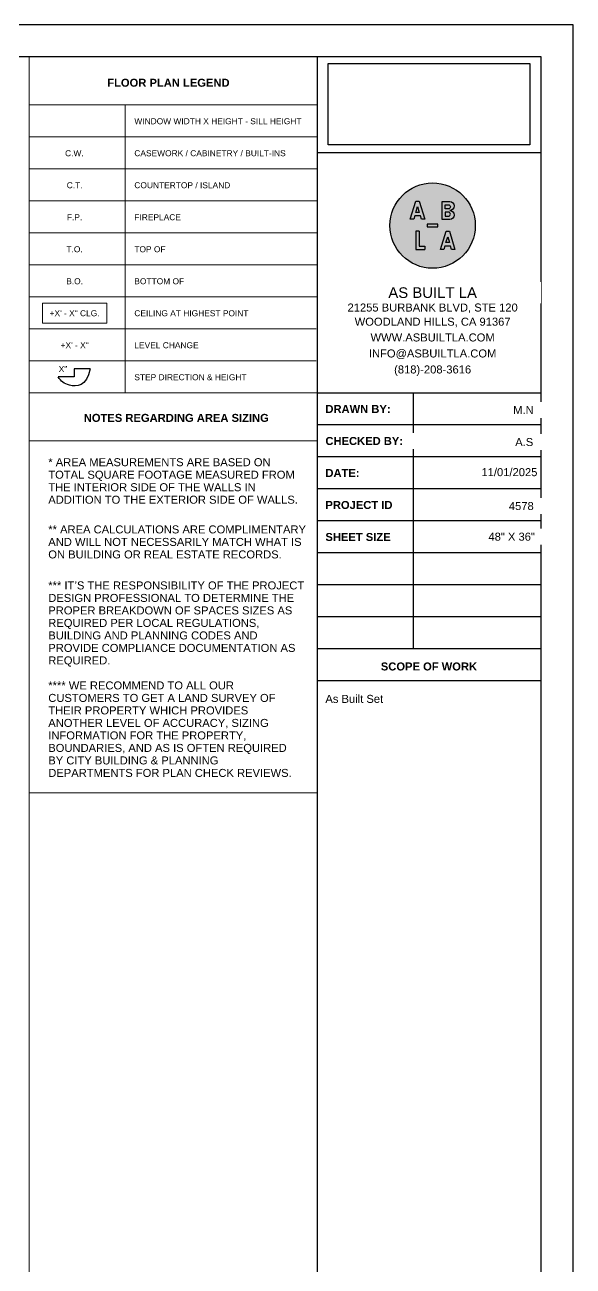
# Model space of a CAD drawing. Header units: inches. Extents: x -2078 to 106214, y -964 to 6385.
# Drawn here: x 20010 to 20558, y 3991 to 5233 of the extents above; entities that cross this region are included whole.
import ezdxf

# ---------------------------------------------------------------- set-up
doc = ezdxf.new("R2010")
doc.units = ezdxf.units.IN
doc.header["$MEASUREMENT"] = 0
doc.set_wipeout_variables(frame=1)
for name, color, linetype, lineweight in [('A-ANNO', 2, 'Continuous', 5), ('A-DETAIL-2', 20, 'Continuous', 25), ('A-DETAIL-3', 40, 'Continuous', 15)]:
    doc.layers.add(name, color=color, linetype=linetype, lineweight=lineweight)
doc.layers.add('A-HATCH', color=9, linetype='Continuous')
doc.layers.add('A-TB', color=7, linetype='Continuous')
doc.styles.add('Arial_3', font='arial.ttf', dxfattribs={"height": 0.125})
doc.styles.add('Arial_5', font='arial.ttf', dxfattribs={"height": 0.09375})
doc.styles.add('Arial_B_2', font='arialbd.ttf', dxfattribs={"height": 0.125})
doc.styles.add('JC', font='arial.ttf', dxfattribs={"height": 0.125})
picture_1 = doc.add_image_def('image1.png', size_in_pixel=(151, 61))

# ---------------------------------------------------------------- blocks, each defined once
blk = doc.blocks.new('JC_TB_48x36 - JC_TB_3624-1264225-Floor Plans')
at = {"layer": 'A-TB'}
for p, q in [((47.997, 24.012), (-0.003, 24.012)), ((47.997, -11.988), (47.997, 24.012)), ((47.497, 23.512), (0.747, 23.512)), ((43.997, 23.512), (43.997, -11.488)), ((47.497, -11.488), (47.497, 23.512)), ((47.497, 22.012), (43.997, 22.012)), ((47.497, 18.262), (43.997, 18.262)), ((45.497, 18.262), (45.497, 14.263)), ((47.497, 17.762), (43.997, 17.762)), ((47.497, 17.263), (43.997, 17.263)), ((47.497, 16.763), (43.997, 16.763)), ((47.497, 16.263), (43.997, 16.263)), ((47.497, 15.763), (43.997, 15.763)), ((47.497, 15.263), (43.997, 15.263)), ((47.497, 14.763), (43.997, 14.763)), ((47.497, 14.263), (43.997, 14.263)), ((47.497, 13.763), (43.997, 13.763))]:
    blk.add_line(p, q, dxfattribs=at)
at = {"layer": 'A-TB', "char_height": 0.125, "attachment_point": 1, "bg_fill": 2}
for s, insert, width, style in [('(818)-208-3616', (45.182, 18.691), 1.44556, 'Arial_3'), ('SCOPE OF WORK', (44.992, 14.05), 1.82747, 'Arial_B_2')]:
    blk.add_mtext(s, dxfattribs=dict(at, insert=insert, width=width, style=style))
for s, insert, width, style in [('21255 Burbank Blvd, Ste 120', (44.596, 19.632), 2.74909, 'Arial_3'), ('INFO@ASBUILTLA.COM', (44.738, 18.941), 2.41138, 'Arial_3'), ('DRAWN BY:', (44.126, 18.073), 1.22463, 'Arial_B_2'), ('CHECKED BY:', (44.126, 17.573), 1.4645, 'Arial_B_2'), ('DATE:', (44.126, 17.073), 0.63441, 'Arial_B_2'), ('PROJECT ID', (44.126, 16.573), 1.26566, 'Arial_B_2'), ('SHEET SIZE', (44.126, 16.073), 1.23725, 'Arial_B_2'), ('48" X 36"', (46.673, 16.078), 0.87428, 'Arial_3')]:
    blk.add_mtext(s, dxfattribs=dict(at, insert=insert, width=width, style=style))
at = {"layer": 'A-TB', "insert": (44.513, 19.437), "char_height": 0.125, "width": 2.95425, "attachment_point": 1, "style": 'Arial_3', "bg_fill": 2}
blk.add_mtext('WOODLAND HILLS, CA 91367', dxfattribs=at)
at = {"layer": 'A-TB', "insert": (44.751, 19.191), "char_height": 0.125, "width": 2.37666, "attachment_point": 1, "style": 'Arial_3', "bg_fill": 2}
blk.add_mtext('WWW.ASBUILTLA.COM', dxfattribs=at)
blk = doc.blocks.new('Logo - ABLA - CAD Format')
at = {"layer": 'A-HATCH', "true_color": 0xc9ee63}
h = blk.add_hatch(color=71, dxfattribs=at)
h.dxf.hatch_style = 1
h.paths.add_polyline_path([(-0.707, 0.887), (-0.79, 0.617), (-0.624, 0.617)], flags=0)
h.paths.add_polyline_path([(0.595, 0.782), (0.736, 0.782, 1), (0.736, 0.977), (0.595, 0.977)], flags=0)
h.paths.add_polyline_path([(0.595, 0.438), (0.736, 0.438, 1), (0.736, 0.632), (0.595, 0.632)], flags=0)
h.paths.add_polyline_path([(0.624, -0.797), (0.79, -0.797), (0.707, -0.527)], flags=0)
h.paths.add_polyline_path([(-2, 0, 1), (2, 0, 1)])
h.paths.add_polyline_path([(0.803, 0.283), (0.44, 0.283), (0.44, 1.132), (0.803, 1.132, -1), (0.803, 0.707, -1)], flags=16)
h.paths.add_polyline_path([(0.736, 0.438), (0.595, 0.438), (0.595, 0.632), (0.736, 0.632, -1)], flags=0)
h.paths.add_polyline_path([(0.787, -0.267), (1.048, -1.116), (0.888, -1.116), (0.839, -0.957), (0.575, -0.957), (0.526, -1.116), (0.367, -1.116), (0.627, -0.267)], flags=16)
h.paths.add_polyline_path([(0.736, 0.782), (0.595, 0.782), (0.595, 0.977), (0.736, 0.977, -1)], flags=0)
h.paths.add_polyline_path([(0.707, -0.527), (0.79, -0.797), (0.624, -0.797)], flags=0)
h.paths.add_polyline_path([(0.25, 0.062), (0.25, -0.062), (-0.25, -0.062), (-0.25, 0.062)], flags=16)
h.paths.add_polyline_path([(-0.367, 0.298), (-0.526, 0.298), (-0.575, 0.458), (-0.839, 0.458), (-0.888, 0.298), (-1.048, 0.298), (-0.787, 1.147), (-0.627, 1.147)], flags=16)
h.paths.add_polyline_path([(-0.627, -0.267), (-0.627, -0.957), (-0.367, -0.957), (-0.367, -1.116), (-0.787, -1.116), (-0.787, -0.267)], flags=16)
h.paths.add_polyline_path([(-0.624, 0.617), (-0.79, 0.617), (-0.707, 0.887)], flags=0)
at = {"layer": 'A-HATCH'}
h = blk.add_hatch(color=250, dxfattribs=at)
h.dxf.hatch_style = 1
h.paths.add_polyline_path([(-0.627, 1.147), (-0.787, 1.147), (-1.048, 0.298), (-0.888, 0.298), (-0.839, 0.458), (-0.575, 0.458), (-0.526, 0.298), (-0.367, 0.298)])
h.paths.add_polyline_path([(-0.624, 0.617), (-0.79, 0.617), (-0.707, 0.887)], flags=16)
h.paths.add_polyline_path([(0.44, 0.283), (0.803, 0.283, 1), (0.803, 0.707, 1), (0.803, 1.132), (0.44, 1.132)])
h.paths.add_polyline_path([(0.595, 0.438), (0.595, 0.632), (0.736, 0.632, -1), (0.736, 0.438)], flags=16)
h.paths.add_polyline_path([(0.595, 0.782), (0.595, 0.977), (0.736, 0.977, -1), (0.736, 0.782)], flags=16)
h.paths.add_polyline_path([(0.367, -1.116), (0.526, -1.116), (0.575, -0.957), (0.839, -0.957), (0.888, -1.116), (1.048, -1.116), (0.787, -0.267), (0.627, -0.267)])
h.paths.add_polyline_path([(0.707, -0.527), (0.79, -0.797), (0.624, -0.797)], flags=16)
h.paths.add_polyline_path([(0.25, -0.062), (0.25, 0.062), (-0.25, 0.062), (-0.25, -0.062)])
h.paths.add_polyline_path([(-0.787, -1.116), (-0.367, -1.116), (-0.367, -0.957), (-0.627, -0.957), (-0.627, -0.267), (-0.787, -0.267)])
at = {"layer": 'A-HATCH', "true_color": 0xc9ee63}
h = blk.add_hatch(color=71, dxfattribs=at)
h.dxf.hatch_style = 1
h.paths.add_polyline_path([(-0.707, 0.887), (-0.79, 0.617), (-0.624, 0.617)])
h.paths.add_polyline_path([(0.736, 0.782, 1), (0.736, 0.977), (0.595, 0.977), (0.595, 0.782)])
h.paths.add_polyline_path([(0.595, 0.632), (0.595, 0.438), (0.736, 0.438, 1), (0.736, 0.632)])
h.paths.add_polyline_path([(0.624, -0.797), (0.79, -0.797), (0.707, -0.527)])
blk.add_circle((0, 0), 2)
at = {"layer": 'A-HATCH', "color": 250}
for points in [[(-0.627, 1.147), (-0.367, 0.298), (-0.526, 0.298), (-0.575, 0.458), (-0.839, 0.458), (-0.888, 0.298), (-1.048, 0.298), (-0.787, 1.147)], [(-0.707, 0.887), (-0.624, 0.617), (-0.79, 0.617)], [(0.25, 0.062), (-0.25, 0.062), (-0.25, -0.062), (0.25, -0.062)], [(0.787, -0.267), (1.048, -1.116), (0.888, -1.116), (0.839, -0.957), (0.575, -0.957), (0.526, -1.116), (0.367, -1.116), (0.627, -0.267)], [(0.707, -0.527), (0.79, -0.797), (0.624, -0.797)]]:
    blk.add_lwpolyline(points, close=True, dxfattribs=at)
for points in [[(0.803, 0.707, -1), (0.803, 0.283), (0.44, 0.283), (0.44, 1.132), (0.803, 1.132, -1)], [(0.595, 0.977), (0.736, 0.977, -1), (0.736, 0.782), (0.595, 0.782)], [(0.595, 0.438), (0.736, 0.438, 1), (0.736, 0.632), (0.595, 0.632)]]:
    blk.add_lwpolyline(points, format="xyb", close=True, dxfattribs=at)
for points in [[(-0.787, -0.267), (-0.787, -1.116), (-0.367, -1.116)], [(-0.627, -0.267), (-0.787, -0.267)], [(-0.627, -0.267), (-0.627, -0.957), (-0.367, -0.957)], [(-0.367, -0.957), (-0.367, -1.116)]]:
    blk.add_lwpolyline(points, dxfattribs=at)
blk = doc.blocks.new('TB-INFO-ABLA')
blk.add_wipeout([(168, 180), (168, 0), (0, 0), (0, 180)])
blk.add_wipeout([(168, 180), (168, 0), (0, 0), (0, 180)])
at = {"xscale": 16, "yscale": 16, "zscale": 16}
blk.add_blockref('Logo - ABLA - CAD Format', (86.6, 125.44), dxfattribs=at)
at = {"char_height": 6, "width": 168.6195, "attachment_point": 2, "style": 'JC', "bg_fill": 2}
for s, insert in [('21255 BURBANK BLVD, STE 120', (86.6, 66.99)), ('(818)-208-3616', (86.6, 20.54))]:
    blk.add_mtext(s, dxfattribs=dict(at, insert=insert))
for s, insert in [('WOODLAND HILLS, CA 91367', (86.6, 56.36)), ('INFO@ASBUILTLA.COM', (86.6, 32.54))]:
    blk.add_mtext(s, dxfattribs=dict(at, insert=insert))
at = {"insert": (86.6, 44.54), "char_height": 6, "width": 168.6195, "attachment_point": 2, "style": 'JC', "bg_fill": 2}
blk.add_mtext('WWW.ASBUILTLA.COM', dxfattribs=at)
blk.add_lwpolyline([(168, 180), (0, 180), (0, 0), (168, 0)], close=True)
at = {"insert": (86.6, 75.11), "char_height": 8, "width": 154.3467, "attachment_point": 5, "style": 'JC', "bg_fill": 2}
blk.add_mtext('AS BUILT LA ', dxfattribs=at)

msp = doc.modelspace()

# ---------------------------------------------------------------- linework, layer by layer
at = {"layer": 'A-DETAIL-2'}
for p, q in [((20058.992, 4880.724), (20042.992, 4880.724)), ((20074.992, 4888.555), (20058.992, 4888.555)), ((20058.992, 4888.555), (20058.992, 4880.724))]:
    msp.add_line(p, q, dxfattribs=at)
msp.add_open_spline([(20074.992, 4888.555), (20071.497, 4870.574), (20053.793, 4870.574), (20045.552, 4875.974), (20042.992, 4880.724)], degree=3, knots=[0, 0, 0, 0, 0.0199103671, 0.0342127174, 0.0342127174, 0.0342127174, 0.0342127174], dxfattribs=at)
at = {"layer": 'A-DETAIL-3', "lineweight": 9}
for p, q in [((20301.88, 5200.663), (20013.88, 5200.663)), ((20013.88, 5200.663), (20013.88, 4864.663)), ((20013.88, 5200.663), (20013.88, 2960.663)), ((20301.88, 5152.663), (20013.88, 5152.663)), ((20109.88, 5152.663), (20109.88, 4864.663)), ((20301.88, 5120.663), (20013.88, 5120.663)), ((20301.88, 4768.663), (20301.88, 5104.663)), ((20301.88, 5104.663), (20301.88, 5056.663)), ((20301.88, 5088.663), (20013.88, 5088.663)), ((20301.88, 5056.663), (20013.88, 5056.663)), ((20301.88, 5024.663), (20013.88, 5024.663)), ((20301.88, 4992.663), (20013.88, 4992.663)), ((20301.88, 4960.663), (20013.88, 4960.663)), ((20301.88, 4928.663), (20013.88, 4928.663)), ((20301.88, 4896.663), (20013.88, 4896.663)), ((20301.88, 4864.663), (20013.88, 4864.663)), ((20013.88, 4864.663), (20013.88, 4464.663)), ((20301.88, 4864.663), (20013.88, 4864.663)), ((20301.88, 4464.663), (20301.88, 4864.663)), ((20013.88, 4816.663), (20301.88, 4816.663)), ((20013.88, 4464.663), (20301.88, 4464.663))]:
    msp.add_line(p, q, dxfattribs=at)

# ---------------------------------------------------------------- next in the draw order: block references
at = {"layer": 'A-TB', "xscale": 64, "yscale": 64, "zscale": 64}
msp.add_blockref('JC_TB_48x36 - JC_TB_3624-1264225-Floor Plans', (17486.08, 3695.863), dxfattribs=at)

# ---------------------------------------------------------------- next in the draw order: linework, layer by layer
at = {"layer": 'A-ANNO', "flags": 128}
msp.add_lwpolyline([(20027.382, 4954.233), (20091.68, 4954.233), (20091.68, 4934.317), (20027.382, 4934.317)], close=True, dxfattribs=at)

# ---------------------------------------------------------------- next in the draw order: block references
at = {"xscale": 1.333333333333333, "yscale": 1.333333333333333, "zscale": 1.333333333333333}
msp.add_blockref('TB-INFO-ABLA', (20301.88, 4864.663), dxfattribs=at)

# ---------------------------------------------------------------- next in the draw order: texts
at = {"layer": 'A-ANNO', "lineweight": 50, "char_height": 8, "attachment_point": 1}
for s, insert, width, style in [('FLOOR PLAN LEGEND', (20092.011, 5178.754), 147.46, 'Arial_B_2'), ('NOTES REGARDING AREA SIZING', (20068.529, 4843.628), 221.998, 'Arial_B_2'), ('* AREA MEASUREMENTS ARE BASED ON ', (20033.029, 4799.303), 273.508, 'Arial_3'), ('TOTAL SQUARE FOOTAGE MEASURED FROM ', (20033.029, 4786.803), 302.394, 'Arial_3'), ('THE INTERIOR SIDE OF THE WALLS IN ', (20033.029, 4774.303), 256.136, 'Arial_3'), ('ADDITION TO THE EXTERIOR SIDE OF WALLS.', (20033.029, 4761.803), 303.202, 'Arial_3'), ('** AREA CALCULATIONS ARE COMPLIMENTARY ', (20033.029, 4732.106), 315.928, 'Arial_3'), ('AND WILL NOT NECESSARILY MATCH WHAT IS ', (20033.029, 4719.606), 312.09, 'Arial_3'), ('ON BUILDING OR REAL ESTATE RECORDS.', (20033.029, 4707.106), 283.002, 'Arial_3'), ('*** IT', (20033.029, 4676.108), 31.714, 'Arial_3'), ('’', (20059.196, 4676.108), 3.03, 'Arial_3'), ('S THE RESPONSIBILITY OF THE PROJECT ', (20061.696, 4676.108), 279.972, 'Arial_3'), ('DESIGN PROFESSIONAL TO DETERMINE THE ', (20033.029, 4663.608), 301.99, 'Arial_3'), ('PROPER BREAKDOWN OF SPACES SIZES AS ', (20033.029, 4651.108), 300.98, 'Arial_3'), ('REQUIRED PER LOCAL REGULATIONS, ', (20033.029, 4638.608), 259.57, 'Arial_3'), ('BUILDING AND PLANNING CODES AND ', (20033.029, 4626.108), 257.146, 'Arial_3'), ('PROVIDE COMPLIANCE DOCUMENTATION AS ', (20033.029, 4613.608), 303, 'Arial_3'), ('REQUIRED.', (20033.029, 4601.108), 75.144, 'Arial_3'), ('**** WE RECOMMEND TO ALL OUR ', (20033.029, 4576.111), 228.866, 'Arial_3'), ('CUSTOMERS TO GET A LAND SURVEY OF ', (20033.029, 4563.611), 279.366, 'Arial_3'), ('THEIR PROPERTY WHICH PROVIDES ', (20033.029, 4551.111), 246.844, 'Arial_3'), ('ANOTHER LEVEL OF ACCURACY, SIZING ', (20033.029, 4538.611), 271.084, 'Arial_3'), ('INFORMATION FOR THE PROPERTY, ', (20033.029, 4526.111), 243.814, 'Arial_3'), ('BOUNDARIES, AND AS IS OFTEN REQUIRED ', (20033.029, 4513.611), 293.102, 'Arial_3'), ('BY CITY BUILDING & PLANNING ', (20033.029, 4501.111), 210.282, 'Arial_3'), ('DEPARTMENTS FOR PLAN CHECK REVIEWS.', (20033.029, 4488.611), 295.728, 'Arial_3')]:
    msp.add_mtext(s, dxfattribs=dict(at, insert=insert, width=width, style=style))
at = {"layer": 'A-ANNO', "char_height": 6, "attachment_point": 1, "style": 'Arial_5'}
for s, insert, width in [('WINDOW WIDTH X HEIGHT - SILL HEIGHT', (20119.088, 5139.28), 205.232), ('C.W.', (20049.829, 5107.28), 23.23), ('CASEWORK / CABINETRY / BUILT-INS', (20119.088, 5107.28), 185.436), ('C.T.', (20051.495, 5075.28), 19.392), ('COUNTERTOP / ISLAND', (20119.088, 5075.28), 117.766), ('F.P.', (20051.662, 5043.28), 18.786), ('FIREPLACE', (20119.088, 5043.28), 56.964), ('T.O.', (20051.162, 5011.28), 19.998), ('TOP OF', (20119.088, 5011.28), 38.38), ('B.O.', (20050.995, 4979.28), 20.604), ('BOTTOM OF ', (20119.088, 4979.28), 64.236), ('+X\' - X" CLG.', (20034.335, 4947.28), 61.004), ('CEILING AT HIGHEST POINT', (20119.088, 4947.28), 139.38), ('+X\' - X"', (20045.329, 4915.28), 34.138), ('LEVEL CHANGE', (20119.088, 4915.28), 78.982), ('X"', (20043.413, 4891.438), 10.302), ('STEP DIRECTION & HEIGHT', (20119.088, 4883.28), 137.36)]:
    msp.add_mtext(s, dxfattribs=dict(at, insert=insert, width=width))
at = {"layer": 'A-TB', "char_height": 8, "attachment_point": 1, "style": 'Arial_3', "bg_fill": 2}
for s, insert, width in [('M.N', (20497.907, 4851.482), 24.644), ('A.S', (20499.955, 4819.482), 37.976), ('11/01/2025', (20466.179, 4789.351), 52.52), ('4578', (20493.573, 4755.482), 29.896), ('As Built Set', (20310.12, 4562.649), 70.498)]:
    msp.add_mtext(s, dxfattribs=dict(at, insert=insert, width=width))

# ---------------------------------------------------------------- next in the draw order: pictures from other files: only their frames are drawn
at = {"color": 7, "true_color": 0xffffff}
image = msp.add_image(picture_1, insert=(20312.971, 5112.579), size_in_units=(201.555, 81.423), dxfattribs=at)
image.dxf.flags = 15

doc.saveas('drawing.dxf')
